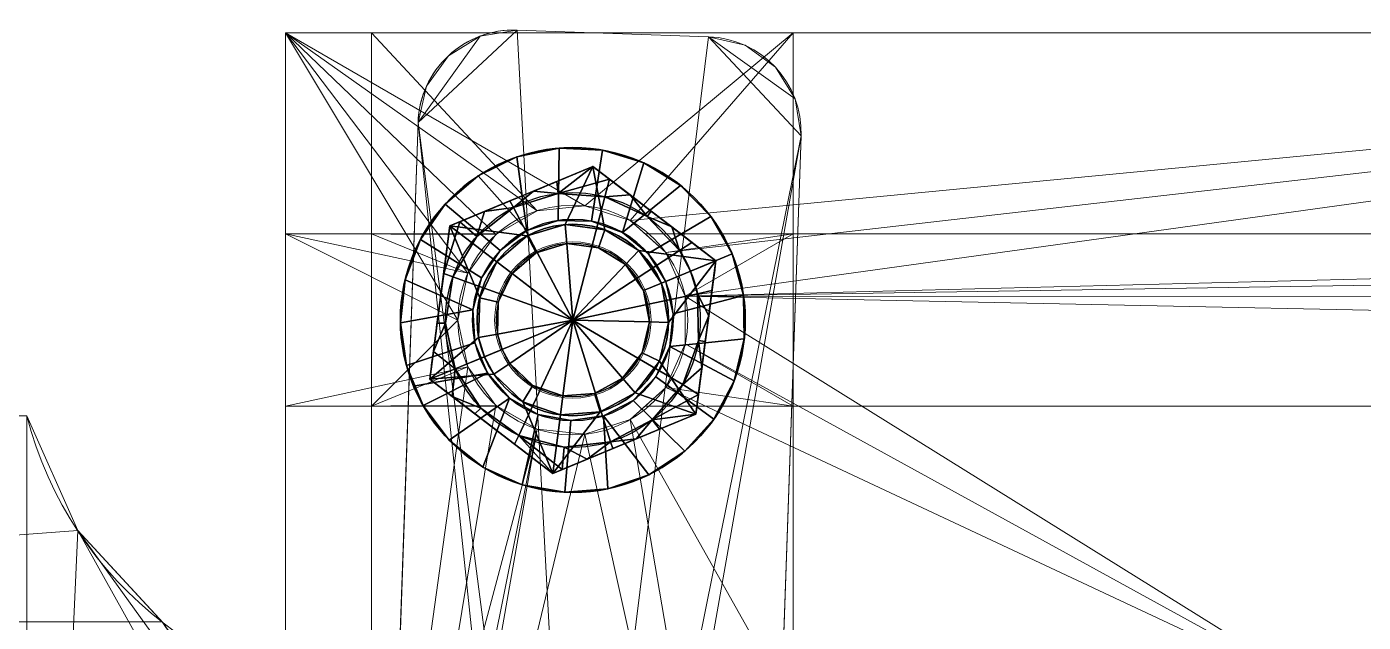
# Model space of a CAD drawing. Header units: millimetres. Extents: x 0 to 1550, y -55 to 90.
# Drawn here: x 1410 to 1479.7, y 54.2 to 85.3 of the extents above; entities that cross this region are included whole.
import ezdxf
from ezdxf.lldxf.tags import DXFTag

# ---------------------------------------------------------------- set-up
doc = ezdxf.new("R2010")
doc.units = ezdxf.units.MM
doc.layers.add('1', color=7, linetype='Continuous', true_color=0xffffff)
tags = doc.linetypes.add('DASHED', pattern=[25.72, 12.86, -12.86]).pattern_tags.tags
tags[6:7] = [DXFTag(74, 4), DXFTag(75, 0), DXFTag(340, '0'), DXFTag(46, 0.0), DXFTag(50, 0.0), DXFTag(44, 0.0), DXFTag(45, 0.0)]
tags[4:5] = [DXFTag(74, 4), DXFTag(75, 0), DXFTag(340, '0'), DXFTag(46, 0.0), DXFTag(50, 0.0), DXFTag(44, 0.0), DXFTag(45, 0.0)]

# ---------------------------------------------------------------- blocks, each defined once
blk = doc.blocks.new('UG_SURFACE_001')
at = {"layer": '1', "color": 252, "linetype": 'Continuous', "lineweight": 18}
for points in [[(1348.749995, 54.249998), (1348.749995, 64.999998), (1409.999967, 64.999998), (1412.659883, 59.002589)], [(1412.659883, 59.002589, 20), (1409.999967, 64.999998, 20), (1409.999967, 0, 20)], [(1409.999967, 64.999998), (1409.999967, 64.999998, 20), (1412.659883, 59.002589, 20), (1412.659883, 59.002589)], [(1412.659883, 59.002589), (1417.060614, 54.249998), (1348.749995, 54.249998)], [(1409.999967, 0, 20), (1428.500056, 25, 20), (1429.364562, 29.067367, 20), (1412.659883, 59.002589, 20)], [(1412.659883, 59.002589, 20), (1429.364562, 29.067367, 20), (1431.80871, 32.43145, 20)], [(1417.117476, 54.188613, 20), (1412.659883, 59.002589, 20), (1431.80871, 32.43145, 20)], [(1412.659883, 59.002589, 20), (1417.117476, 54.188613, 20), (1417.117476, 54.188613), (1417.060614, 54.249998)], [(1417.060614, 54.249998), (1412.659883, 59.002589), (1412.659883, 59.002589, 20)], [(1431.80871, 32.43145), (1429.364562, 29.067367), (1348.749995, 54.249998), (1417.060614, 54.249998)], [(1429.364562, 29.067367), (1428.925157, 27.000001), (1348.749995, 27.000001), (1348.749995, 54.249998)], [(1431.80871, 32.43145), (1417.060614, 54.249998), (1417.117476, 54.188613)]]:
    blk.add_3dface(points, dxfattribs=at)
blk = doc.blocks.new('fiksator_0601-01_BODY')
at = {"layer": '1', "color": 252, "linetype": 'Continuous', "lineweight": 18}
blk.add_arc((1429.365, 70), 20, 194.47751, 270, dxfattribs=at)
at = {"layer": '1', "color": 252, "linetype": 'Continuous', "lineweight": 18, "extrusion": (0, 0, -1)}
blk.add_arc((-1429.365, 70, -20), 20, 270, 345.52249, dxfattribs=at)
at = {"layer": '1', "color": 252, "linetype": 'Continuous', "lineweight": 18}
blk.add_blockref('UG_SURFACE_001', (0, 0), dxfattribs=at)
blk = doc.blocks.new('UG_SURFACE_003')
at = {"layer": '1', "color": 30, "linetype": 'Continuous', "lineweight": 18}
for points in [[(0, 140.000001, 12), (0, 129.500002), (0, 120.499998)], [(0, 140.000001, 12), (0, 140.000001), (0, 129.500002)], [(0, 120.499998), (0, 70), (0, 54.000001, 12), (0, 140.000001, 12)], [(0, 140.000001, 12), (119.999997, 140.000001, 12), (59.999999, 140.000001), (26.5, 140.000001)], [(26.5, 140.000001), (0, 140.000001), (0, 140.000001, 12)], [(119.999997, 140.000001, 12), (0, 140.000001, 12), (15.62717, 130.967125, 12), (17.999999, 130.196154, 12)], [(0, 140.000001, 12), (10.985216, 129.458874, 12), (13.145898, 130.70634, 12)], [(0, 140.000001, 12), (9, 125, 12), (9.518728, 127.440423, 12)], [(13.145898, 130.70634, 12), (15.62717, 130.967125, 12), (0, 140.000001, 12)], [(9.518728, 122.559577, 12), (9, 125, 12), (0, 140.000001, 12), (0, 54.000001, 12)], [(9.518728, 127.440423, 12), (10.985216, 129.458874, 12), (0, 140.000001, 12)], [(0, 140.000001), (26.5, 140.000001), (15.62717, 130.967125), (13.145898, 130.70634)], [(13.145898, 130.70634), (11.056458, 129.500002), (0, 129.500002), (0, 140.000001)], [(17.999999, 130.196154), (15.62717, 130.967125), (26.5, 140.000001)], [(119.999997, 140.000001, 12), (17.999999, 130.196154, 12), (19.854102, 128.526717, 12)], [(26.5, 140.000001), (26.5, 129.500002), (18.773155, 129.500002), (17.999999, 130.196154)], [(19.854102, 128.526717, 12), (20.868886, 126.247466, 12), (119.999997, 140.000001, 12)], [(84.072948, 127.85317, 12), (85.313588, 127.98357, 12), (119.999997, 140.000001, 12), (20.868886, 126.247466, 12)], [(26.5, 140.000001), (59.999999, 140.000001), (59.999999, 129.500002), (26.5, 129.500002)], [(11.056458, 129.500002), (13.145898, 130.70634), (13.145898, 130.70634, 12), (10.985216, 129.458874, 12)], [(15.62717, 130.967125), (15.62717, 130.967125, 12), (13.145898, 130.70634, 12), (13.145898, 130.70634)], [(17.999999, 130.196154), (17.999999, 130.196154, 12), (15.62717, 130.967125, 12), (15.62717, 130.967125)], [(17.999999, 130.196154, 12), (17.999999, 130.196154), (18.773155, 129.500002)], [(18.773155, 129.500002), (19.854102, 128.526717), (19.854102, 128.526717, 12), (17.999999, 130.196154, 12)], [(0, 129.500002), (11.056458, 129.500002), (10.985216, 129.458874)], [(0, 120.499998), (0, 129.500002), (9, 125), (9.518728, 122.559577)], [(10.985216, 129.458874), (9.518728, 127.440423), (0, 129.500002)], [(9.518728, 127.440423), (9, 125), (0, 129.500002)], [(10.985216, 129.458874), (10.985216, 129.458874, 12), (9.518728, 127.440423, 12), (9.518728, 127.440423)], [(10.985216, 129.458874, 12), (10.985216, 129.458874), (11.056458, 129.500002)], [(19.854102, 128.526717), (18.773155, 129.500002), (26.5, 129.500002)], [(26.5, 129.500002), (20.868886, 126.247466), (19.854102, 128.526717)], [(26.5, 129.500002), (26.5, 120.499998), (20.868886, 123.752527), (20.868886, 126.247466)], [(26.5, 129.500002), (59.999999, 129.500002), (59.999999, 120.499998), (26.5, 120.499998)], [(20.868886, 126.247466), (20.868886, 126.247466, 12), (19.854102, 128.526717, 12), (19.854102, 128.526717)], [(20.868886, 126.247466, 12), (82.992606, 127.229437, 12), (84.072948, 127.85317, 12)], [(9.518728, 127.440423), (9.518728, 127.440423, 12), (9, 125, 12), (9, 125)], [(82.259364, 126.220211, 12), (82.992606, 127.229437, 12), (20.868886, 126.247466, 12)], [(20.868886, 126.247466, 12), (82.000002, 125, 12), (82.259364, 126.220211, 12)], [(20.868886, 126.247466, 12), (55, 104.999997, 12), (82.259364, 123.779789, 12), (82.000002, 125, 12)], [(55, 104.999997, 12), (20.868886, 126.247466, 12), (20.868886, 123.752527, 12)], [(20.868886, 123.752527), (20.868886, 123.752527, 12), (20.868886, 126.247466, 12), (20.868886, 126.247466)], [(9, 125), (9, 125, 12), (9.518728, 122.559577, 12), (9.518728, 122.559577)], [(55, 104.999997, 12), (20.868886, 123.752527, 12), (19.854102, 121.47329, 12)], [(19.854102, 121.47329), (19.854102, 121.47329, 12), (20.868886, 123.752527, 12), (20.868886, 123.752527)], [(19.854102, 121.47329), (20.868886, 123.752527), (26.5, 120.499998)], [(55, 104.999997, 12), (64.999998, 104.999997, 12), (82.992606, 122.770563, 12), (82.259364, 123.779789, 12)], [(0, 54.000001, 12), (10.985216, 120.541133, 12), (9.518728, 122.559577, 12)], [(9.518728, 122.559577), (10.985216, 120.541133), (0, 120.499998)], [(9.518728, 122.559577), (9.518728, 122.559577, 12), (10.985216, 120.541133, 12), (10.985216, 120.541133)], [(19.854102, 121.47329, 12), (17.999999, 119.803846, 12), (55, 54.000001, 12), (55, 104.999997, 12)], [(17.999999, 119.803846, 12), (19.854102, 121.47329, 12), (19.854102, 121.47329), (18.773155, 120.499998)], [(26.5, 120.499998), (18.773155, 120.499998), (19.854102, 121.47329)], [(13.145898, 119.29366, 12), (10.985216, 120.541133, 12), (0, 54.000001, 12)], [(10.985216, 120.541133), (11.056458, 120.499998), (0, 120.499998)], [(0, 70), (0, 120.499998), (11.056458, 120.499998), (13.145898, 119.29366)], [(10.985216, 120.541133, 12), (13.145898, 119.29366, 12), (13.145898, 119.29366), (11.056458, 120.499998)], [(11.056458, 120.499998), (10.985216, 120.541133), (10.985216, 120.541133, 12)], [(18.773155, 120.499998), (17.999999, 119.803846), (17.999999, 119.803846, 12)], [(17.999999, 119.803846), (18.773155, 120.499998), (26.5, 120.499998), (26.5, 70)], [(26.5, 120.499998), (59.999999, 120.499998), (59.999999, 70), (26.5, 70)], [(17.999999, 119.803846, 12), (15.62717, 119.032867, 12), (0, 54.000001, 12), (55, 54.000001, 12)], [(0, 54.000001, 12), (15.62717, 119.032867, 12), (13.145898, 119.29366, 12)], [(13.145898, 119.29366), (15.62717, 119.032867), (26.5, 70), (0, 70)], [(13.145898, 119.29366), (13.145898, 119.29366, 12), (15.62717, 119.032867, 12), (15.62717, 119.032867)], [(15.62717, 119.032867), (15.62717, 119.032867, 12), (17.999999, 119.803846, 12), (17.999999, 119.803846)], [(26.5, 70), (15.62717, 119.032867), (17.999999, 119.803846)]]:
    blk.add_3dface(points, dxfattribs=at)
blk = doc.blocks.new('uxo_0602-1_BODY')
at = {"layer": '1', "color": 30, "linetype": 'Continuous', "lineweight": 18}
for p, q in [((0, 140, 12), (120, 140, 12)), ((0, 54, 12), (0, 140, 12)), ((120, 140), (0, 140)), ((0, 140), (0, 140, 12)), ((0, 140), (0, 0))]:
    blk.add_line(p, q, dxfattribs=at)
at = {"layer": '1', "color": 30, "linetype": 'Continuous', "lineweight": 18, "extrusion": (0, 0, -1)}
for centre in [(-15, 125), (-15, 125, -12)]:
    blk.add_circle(centre, 6, dxfattribs=at)
at = {"layer": '1', "color": 30, "linetype": 'Continuous', "lineweight": 18}
blk.add_blockref('UG_SURFACE_003', (0, 0), dxfattribs=at)
blk = doc.blocks.new('UG_SURFACE_005')
at = {"layer": '1', "color": 30, "linetype": 'Continuous', "lineweight": 18}
for points in [[(4.5, 140.000001, 12), (0, 140.000001, 12), (0, 129.500002, 12), (4.5, 129.500002, 12)], [(0, 140.000001), (26.5, 140.000001), (15.62717, 130.967125), (13.145898, 130.70634)], [(13.145898, 130.70634), (11.056458, 129.500002), (0, 129.500002), (0, 140.000001)], [(0, 129.500002, 12), (0, 140.000001, 12), (0, 140.000001), (0, 129.500002)], [(26.5, 140.000001), (0, 140.000001), (4.5, 140.000001, 12), (26.5, 140.000001, 12)], [(0, 140.000001), (0, 140.000001, 12), (4.5, 140.000001, 12)], [(4.5, 140.000001, 12), (4.5, 129.500002, 12), (11.056458, 129.500002, 12), (13.145898, 130.70634, 12)], [(13.145898, 130.70634, 12), (15.62717, 130.967125, 12), (26.5, 140.000001, 12), (4.5, 140.000001, 12)], [(26.5, 140.000001, 12), (15.62717, 130.967125, 12), (17.999999, 130.196154, 12)], [(17.999999, 130.196154), (15.62717, 130.967125), (26.5, 140.000001)], [(17.999999, 130.196154, 12), (18.773155, 129.500002, 12), (26.5, 129.500002, 12), (26.5, 140.000001, 12)], [(26.5, 140.000001), (26.5, 129.500002), (18.773155, 129.500002), (17.999999, 130.196154)], [(59.999999, 140.000001, 12), (26.5, 140.000001, 12), (26.5, 129.500002, 12), (59.999999, 129.500002, 12)], [(26.5, 140.000001), (59.999999, 140.000001), (59.999999, 129.500002), (26.5, 129.500002)], [(59.999999, 140.000001), (26.5, 140.000001), (26.5, 140.000001, 12), (59.999999, 140.000001, 12)], [(11.056458, 129.500002), (13.145898, 130.70634), (13.145898, 130.70634, 12), (11.056458, 129.500002, 12)], [(15.62717, 130.967125), (15.62717, 130.967125, 12), (13.145898, 130.70634, 12), (13.145898, 130.70634)], [(17.999999, 130.196154), (17.999999, 130.196154, 12), (15.62717, 130.967125, 12), (15.62717, 130.967125)], [(18.773155, 129.500002, 12), (17.999999, 130.196154, 12), (17.999999, 130.196154), (18.773155, 129.500002)], [(4.5, 129.500002, 12), (0, 129.500002, 12), (0, 120.499998, 12), (4.5, 120.499998, 12)], [(0, 129.500002), (11.056458, 129.500002), (10.985216, 129.458874)], [(0, 120.499998), (0, 129.500002), (9, 125), (9.518728, 122.559577)], [(10.985216, 129.458874), (9.518728, 127.440423), (0, 129.500002)], [(9.518728, 127.440423), (9, 125), (0, 129.500002)], [(0, 129.500002), (0, 120.499998), (0, 120.499998, 12), (0, 129.500002, 12)], [(4.5, 129.500002, 12), (9.518728, 127.440423, 12), (10.985216, 129.458874, 12)], [(4.5, 129.500002, 12), (4.5, 120.499998, 12), (9, 125, 12), (9.518728, 127.440423, 12)], [(10.985216, 129.458874, 12), (11.056458, 129.500002, 12), (4.5, 129.500002, 12)], [(10.985216, 129.458874), (10.985216, 129.458874, 12), (9.518728, 127.440423, 12), (9.518728, 127.440423)], [(11.056458, 129.500002, 12), (10.985216, 129.458874, 12), (10.985216, 129.458874), (11.056458, 129.500002)], [(18.773155, 129.500002), (19.854102, 128.526717), (19.854102, 128.526717, 12), (18.773155, 129.500002, 12)], [(26.5, 129.500002, 12), (18.773155, 129.500002, 12), (19.854102, 128.526717, 12)], [(19.854102, 128.526717), (18.773155, 129.500002), (26.5, 129.500002)], [(19.854102, 128.526717, 12), (20.868886, 126.247466, 12), (26.5, 129.500002, 12)], [(26.5, 129.500002), (20.868886, 126.247466), (19.854102, 128.526717)], [(26.5, 120.499998, 12), (26.5, 129.500002, 12), (20.868886, 126.247466, 12), (20.868886, 123.752527, 12)], [(26.5, 129.500002), (26.5, 120.499998), (20.868886, 123.752527), (20.868886, 126.247466)], [(59.999999, 129.500002, 12), (26.5, 129.500002, 12), (26.5, 120.499998, 12), (59.999999, 120.499998, 12)], [(26.5, 129.500002), (59.999999, 129.500002), (59.999999, 120.499998), (26.5, 120.499998)], [(20.868886, 126.247466), (20.868886, 126.247466, 12), (19.854102, 128.526717, 12), (19.854102, 128.526717)], [(9.518728, 127.440423), (9.518728, 127.440423, 12), (9, 125, 12), (9, 125)], [(20.868886, 123.752527), (20.868886, 123.752527, 12), (20.868886, 126.247466, 12), (20.868886, 126.247466)], [(4.5, 120.499998, 12), (9.518728, 122.559577, 12), (9, 125, 12)], [(9, 125), (9, 125, 12), (9.518728, 122.559577, 12), (9.518728, 122.559577)], [(19.854102, 121.47329), (19.854102, 121.47329, 12), (20.868886, 123.752527, 12), (20.868886, 123.752527)], [(26.5, 120.499998, 12), (20.868886, 123.752527, 12), (19.854102, 121.47329, 12)], [(19.854102, 121.47329), (20.868886, 123.752527), (26.5, 120.499998)], [(9.518728, 122.559577), (10.985216, 120.541133), (0, 120.499998)], [(4.5, 120.499998, 12), (10.985216, 120.541133, 12), (9.518728, 122.559577, 12)], [(9.518728, 122.559577), (9.518728, 122.559577, 12), (10.985216, 120.541133, 12), (10.985216, 120.541133)], [(18.773155, 120.499998, 12), (19.854102, 121.47329, 12), (19.854102, 121.47329), (18.773155, 120.499998)], [(19.854102, 121.47329, 12), (18.773155, 120.499998, 12), (26.5, 120.499998, 12)], [(26.5, 120.499998), (18.773155, 120.499998), (19.854102, 121.47329)], [(10.985216, 120.541133), (11.056458, 120.499998), (0, 120.499998)], [(4.5, 120.499998, 12), (0, 120.499998, 12), (0, 70, 12), (4.5, 70, 12)], [(0, 70), (0, 120.499998), (11.056458, 120.499998), (13.145898, 119.29366)], [(0, 120.499998), (0, 70), (0, 70, 12), (0, 120.499998, 12)], [(4.5, 120.499998, 12), (11.056458, 120.499998, 12), (10.985216, 120.541133, 12)], [(13.145898, 119.29366, 12), (11.056458, 120.499998, 12), (4.5, 120.499998, 12), (4.5, 70, 12)], [(11.056458, 120.499998), (10.985216, 120.541133), (10.985216, 120.541133, 12), (11.056458, 120.499998, 12)], [(11.056458, 120.499998, 12), (13.145898, 119.29366, 12), (13.145898, 119.29366), (11.056458, 120.499998)], [(18.773155, 120.499998), (17.999999, 119.803846), (17.999999, 119.803846, 12), (18.773155, 120.499998, 12)], [(26.5, 70, 12), (26.5, 120.499998, 12), (18.773155, 120.499998, 12), (17.999999, 119.803846, 12)], [(17.999999, 119.803846), (18.773155, 120.499998), (26.5, 120.499998), (26.5, 70)], [(59.999999, 120.499998, 12), (26.5, 120.499998, 12), (26.5, 70, 12), (59.999999, 70, 12)], [(26.5, 120.499998), (59.999999, 120.499998), (59.999999, 70), (26.5, 70)], [(13.145898, 119.29366), (15.62717, 119.032867), (26.5, 70), (0, 70)], [(4.5, 70, 12), (26.5, 70, 12), (15.62717, 119.032867, 12), (13.145898, 119.29366, 12)], [(13.145898, 119.29366), (13.145898, 119.29366, 12), (15.62717, 119.032867, 12), (15.62717, 119.032867)], [(15.62717, 119.032867), (15.62717, 119.032867, 12), (17.999999, 119.803846, 12), (17.999999, 119.803846)], [(17.999999, 119.803846, 12), (15.62717, 119.032867, 12), (26.5, 70, 12)], [(26.5, 70), (15.62717, 119.032867), (17.999999, 119.803846)]]:
    blk.add_3dface(points, dxfattribs=at)
blk = doc.blocks.new('plohadka_pod_uxo_0602-1')
at = {"layer": '1', "color": 30, "linetype": 'Continuous', "lineweight": 18}
for p, q in [((120, 140), (0, 140)), ((0, 140, 12), (120, 140, 12)), ((0, 140), (0, 140, 12)), ((0, 140), (0, 0)), ((0, 0, 12), (0, 140, 12))]:
    blk.add_line(p, q, dxfattribs=at)
at = {"layer": '1', "color": 30, "linetype": 'Continuous', "lineweight": 18, "extrusion": (0, 0, -1)}
for centre in [(-15, 125, -12), (-15, 125)]:
    blk.add_circle(centre, 6, dxfattribs=at)
at = {"layer": '1', "color": 30, "linetype": 'Continuous', "lineweight": 18}
blk.add_blockref('UG_SURFACE_005', (0, 0), dxfattribs=at)
blk = doc.blocks.new('UG_SURFACE_015')
at = {"layer": '1', "color": 251, "linetype": 'Continuous', "lineweight": 25}
for points in [[(-4.567727, 2.033683), (-3.345653, 3.715724), (-4.041452, 7), (-8.082904, 0)], [(-5.954344, 3.686774, -5.79601), (-6.62992, 2.516642, -5.745102), (-8.082904, 0), (-4.041452, 7)], [(-4.041452, 7), (-5.262495, 4.885091, -5.69378), (-5.954344, 3.686774, -5.79601)], [(-4.041452, 7), (-4.580755, 6.0659, -5.450816), (-5.262495, 4.885091, -5.69378)], [(-4.041452, 7), (-4.041452, 7, -5.172713), (-4.580755, 6.0659, -5.450816)], [(-1.819859, 6.39614, -6), (-4.580755, 6.0659, -5.450816), (-4.041452, 7, -5.172713)], [(-4.041452, 7), (-3.345653, 3.715724), (-1.545085, 4.755283)], [(-1.545085, 4.755283), (0.522642, 4.97261), (4.041452, 7), (-4.041452, 7)], [(0.648646, 7, -5.780614), (-0.677313, 7, -5.779053), (-4.041452, 7), (4.041452, 7)], [(-0.677313, 7, -5.779053), (-1.991672, 7, -5.637524), (-4.041452, 7, -5.172713), (-4.041452, 7)], [(-4.041452, 7, -5.172713), (-1.991672, 7, -5.637524), (-1.819859, 6.39614, -6)], [(-1.819859, 6.39614, -6), (-1.991672, 7, -5.637524), (-0.677313, 7, -5.779053)], [(0.613585, 6.621632, -6), (-1.819859, 6.39614, -6), (-0.677313, 7, -5.779053)], [(-0.677313, 7, -5.779053), (0.648646, 7, -5.780614), (0.613585, 6.621632, -6)], [(4.041452, 7), (0.522642, 4.97261), (2.5, 4.330127)], [(0.613585, 6.621632, -6), (0.648646, 7, -5.780614), (2.084738, 7, -5.622503)], [(2.084738, 7, -5.622503), (2.96416, 5.952836, -6), (0.613585, 6.621632, -6)], [(4.041452, 7), (2.084738, 7, -5.622503), (0.648646, 7, -5.780614)], [(4.041452, 7), (3.485586, 7, -5.324614), (2.084738, 7, -5.622503)], [(2.084738, 7, -5.622503), (3.485586, 7, -5.324614), (2.96416, 5.952836, -6)], [(2.5, 4.330127), (4.045085, 2.938926), (4.041452, 7)], [(5.295666, 4.827637, -5.702144), (4.914409, 4.480076, -6), (2.96416, 5.952836, -6), (3.485586, 7, -5.324614)], [(4.041452, 7), (4.041452, 7, -5.172713), (3.485586, 7, -5.324614)], [(3.485586, 7, -5.324614), (4.041452, 7, -5.172713), (5.295666, 4.827637, -5.702144)], [(8.082904, 0), (4.041452, 7), (4.045085, 2.938926), (4.890738, 1.039558)], [(4.041452, 7), (8.082904, 0), (6.605478, 2.558976, -5.749526), (5.295666, 4.827637, -5.702144)], [(5.295666, 4.827637, -5.702144), (4.041452, 7, -5.172713), (4.041452, 7)], [(-1.819859, 6.39614, -6), (-4.00752, 5.306814, -6), (-4.580755, 6.0659, -5.450816)], [(-4.00752, 5.306814, -6), (-1.819859, 6.39614, -6), (0.613585, 6.621632, -6), (0, 0, -6)], [(0.613585, 6.621632, -6), (2.96416, 5.952836, -6), (4.914409, 4.480076, -6), (0, 0, -6)], [(-5.262495, 4.885091, -5.69378), (-4.580755, 6.0659, -5.450816), (-4.00752, 5.306814, -6)], [(0, 0, -6), (-6.536771, 1.221934, -6), (-5.653944, 3.500774, -6), (-4.00752, 5.306814, -6)], [(-5.653944, 3.500774, -6), (-5.954344, 3.686774, -5.79601), (-5.262495, 4.885091, -5.69378)], [(-5.262495, 4.885091, -5.69378), (-4.00752, 5.306814, -6), (-5.653944, 3.500774, -6)], [(0.522642, 4.97261, 34.000002), (-1.545085, 4.755283, 34.000002), (-1.236068, 3.804226, 35), (0.418114, 3.978088, 35)], [(-1.545085, 4.755283), (-1.545085, 4.755283, 34.000002), (0.522642, 4.97261, 34.000002), (0.522642, 4.97261)], [(2.5, 4.330127, 34.000002), (0.522642, 4.97261, 34.000002), (0.418114, 3.978088, 35), (2, 3.464102, 35)], [(0.522642, 4.97261), (0.522642, 4.97261, 34.000002), (2.5, 4.330127, 34.000002), (2.5, 4.330127)], [(-1.545085, 4.755283, 34.000002), (-3.345653, 3.715724, 34.000002), (-2.676522, 2.972579, 35), (-1.236068, 3.804226, 35)], [(-3.345653, 3.715724), (-3.345653, 3.715724, 34.000002), (-1.545085, 4.755283, 34.000002), (-1.545085, 4.755283)], [(4.914409, 4.480076, -6), (6.20094, 2.402257, -6), (6.65, 0, -6), (0, 0, -6)], [(4.045085, 2.938926, 34.000002), (2.5, 4.330127, 34.000002), (2, 3.464102, 35), (3.236068, 2.351141, 35)], [(2.5, 4.330127), (2.5, 4.330127, 34.000002), (4.045085, 2.938926, 34.000002), (4.045085, 2.938926)], [(6.605478, 2.558976, -5.749526), (6.20094, 2.402257, -6), (4.914409, 4.480076, -6), (5.295666, 4.827637, -5.702144)], [(-6.62992, 2.516642, -5.745102), (-5.954344, 3.686774, -5.79601), (-5.653944, 3.500774, -6)], [(-5.653944, 3.500774, -6), (-6.536771, 1.221934, -6), (-6.62992, 2.516642, -5.745102)], [(-3.345653, 3.715724, 34.000002), (-4.567727, 2.033683, 34.000002), (-3.654182, 1.626947, 35), (-2.676522, 2.972579, 35)], [(-4.567727, 2.033683), (-4.567727, 2.033683, 34.000002), (-3.345653, 3.715724, 34.000002), (-3.345653, 3.715724)], [(-1.236068, 3.804226, 35), (-2.676522, 2.972579, 35), (-3.654182, 1.626947, 35), (0, 0, 35)], [(2, 3.464102, 35), (0.418114, 3.978088, 35), (-1.236068, 3.804226, 35), (0, 0, 35)], [(0, 0, 35), (3.91259, 0.831647, 35), (3.236068, 2.351141, 35), (2, 3.464102, 35)], [(4.890738, 1.039558, 34.000002), (4.045085, 2.938926, 34.000002), (3.236068, 2.351141, 35), (3.91259, 0.831647, 35)], [(4.045085, 2.938926), (4.045085, 2.938926, 34.000002), (4.890738, 1.039558, 34.000002), (4.890738, 1.039558)], [(-6.62992, 2.516642, -5.745102), (-7.29553, 1.363771, -5.554342), (-8.082904, 0)], [(-6.536771, 1.221934, -6), (-7.29553, 1.363771, -5.554342), (-6.62992, 2.516642, -5.745102)], [(6.20094, 2.402257, -6), (6.605478, 2.558976, -5.749526), (7.349374, 1.270511, -5.533279)], [(7.349374, 1.270511, -5.533279), (6.65, 0, -6), (6.20094, 2.402257, -6)], [(8.082904, 0), (7.349374, 1.270511, -5.533279), (6.605478, 2.558976, -5.749526)], [(-8.082904, 0), (-5, 0), (-4.567727, 2.033683)], [(-4.567727, 2.033683, 34.000002), (-5, 0, 34.000002), (-4, 0, 35), (-3.654182, 1.626947, 35)], [(-5, 0), (-5, 0, 34.000002), (-4.567727, 2.033683, 34.000002), (-4.567727, 2.033683)], [(-3.654182, 1.626947, 35), (-4, 0, 35), (-3.654182, -1.626947, 35), (0, 0, 35)], [(-7.29553, 1.363771, -5.554342), (-8.082904, 0, -5.172713), (-8.082904, 0)], [(-8.082904, 0, -5.172713), (-7.29553, 1.363771, -5.554342), (-6.536771, 1.221934, -6), (-6.65, 0, -6)], [(-6.536771, -1.221934, -6), (-6.65, 0, -6), (-6.536771, 1.221934, -6), (0, 0, -6)], [(3.91259, -0.831647, 35), (4, 0, 35), (3.91259, 0.831647, 35), (0, 0, 35)], [(5, 0, 34.000002), (4.890738, 1.039558, 34.000002), (3.91259, 0.831647, 35), (4, 0, 35)], [(5, 0), (4.890738, 1.039558), (4.890738, 1.039558, 34.000002), (5, 0, 34.000002)], [(4.890738, 1.039558), (5, 0), (8.082904, 0)], [(7.349374, 1.270511, -5.533279), (8.082904, 0, -5.172713), (6.65, 0, -6)], [(8.082904, 0), (8.082904, 0, -5.172713), (7.349374, 1.270511, -5.533279)], [(-8.082904, 0), (-4.567727, -2.033683), (-5, 0)], [(-3.345653, -3.715724), (-4.567727, -2.033683), (-8.082904, 0), (-4.041452, -7)], [(-4.041452, -7), (-8.082904, 0), (-6.629959, -2.516574, -5.745095), (-5.954344, -3.686774, -5.79601)], [(-8.082904, 0), (-7.29553, -1.363771, -5.554342), (-6.629959, -2.516574, -5.745095)], [(-8.082904, 0), (-8.082904, 0, -5.172713), (-7.29553, -1.363771, -5.554342)], [(-6.65, 0, -6), (-6.536771, -1.221934, -6), (-7.29553, -1.363771, -5.554342), (-8.082904, 0, -5.172713)], [(-4.00752, -5.306814, -6), (-5.653944, -3.500774, -6), (-6.536771, -1.221934, -6), (0, 0, -6)], [(-5, 0, 34.000002), (-4.567727, -2.033683, 34.000002), (-3.654182, -1.626947, 35), (-4, 0, 35)], [(-4.567727, -2.033683), (-4.567727, -2.033683, 34.000002), (-5, 0, 34.000002), (-5, 0)], [(0.613585, -6.621632, -6), (-1.819859, -6.39614, -6), (-4.00752, -5.306814, -6), (0, 0, -6)], [(-3.654182, -1.626947, 35), (-2.676522, -2.972579, 35), (-1.236068, -3.804226, 35), (0, 0, 35)], [(-1.236068, -3.804226, 35), (0.418114, -3.978088, 35), (2, -3.464102, 35), (0, 0, 35)], [(2, -3.464102, 35), (3.236068, -2.351141, 35), (3.91259, -0.831647, 35), (0, 0, 35)], [(6.65, 0, -6), (6.20094, -2.402257, -6), (4.914409, -4.480076, -6), (0, 0, -6)], [(4.914409, -4.480076, -6), (2.96416, -5.952836, -6), (0.613585, -6.621632, -6), (0, 0, -6)], [(4, 0, 35), (3.91259, -0.831647, 35), (4.890738, -1.039558, 34.000002), (5, 0, 34.000002)], [(4.890738, -1.039558), (4.045085, -2.938926), (4.041452, -7), (8.082904, 0)], [(5.295666, -4.827637, -5.702144), (6.605478, -2.558976, -5.749526), (8.082904, 0), (4.041452, -7)], [(5, 0, 34.000002), (4.890738, -1.039558, 34.000002), (4.890738, -1.039558), (5, 0)], [(8.082904, 0), (5, 0), (4.890738, -1.039558)], [(6.20094, -2.402257, -6), (6.65, 0, -6), (7.350142, -1.26918, -5.532973)], [(6.605478, -2.558976, -5.749526), (7.350142, -1.26918, -5.532973), (8.082904, 0)], [(6.65, 0, -6), (8.082904, 0, -5.172713), (7.350142, -1.26918, -5.532973)], [(7.350142, -1.26918, -5.532973), (8.082904, 0, -5.172713), (8.082904, 0)], [(-6.629959, -2.516574, -5.745095), (-7.29553, -1.363771, -5.554342), (-6.536771, -1.221934, -6)], [(-6.629959, -2.516574, -5.745095), (-6.536771, -1.221934, -6), (-5.653944, -3.500774, -6)], [(4.045085, -2.938926, 34.000002), (4.890738, -1.039558, 34.000002), (3.91259, -0.831647, 35), (3.236068, -2.351141, 35)], [(4.890738, -1.039558), (4.890738, -1.039558, 34.000002), (4.045085, -2.938926, 34.000002), (4.045085, -2.938926)], [(7.350142, -1.26918, -5.532973), (6.605478, -2.558976, -5.749526), (6.20094, -2.402257, -6)], [(-4.567727, -2.033683, 34.000002), (-3.345653, -3.715724, 34.000002), (-2.676522, -2.972579, 35), (-3.654182, -1.626947, 35)], [(-3.345653, -3.715724), (-3.345653, -3.715724, 34.000002), (-4.567727, -2.033683, 34.000002), (-4.567727, -2.033683)], [(-5.653944, -3.500774, -6), (-5.954344, -3.686774, -5.79601), (-6.629959, -2.516574, -5.745095)], [(2.5, -4.330127, 34.000002), (4.045085, -2.938926, 34.000002), (3.236068, -2.351141, 35), (2, -3.464102, 35)], [(5.295666, -4.827637, -5.702144), (4.914409, -4.480076, -6), (6.20094, -2.402257, -6), (6.605478, -2.558976, -5.749526)], [(-3.345653, -3.715724, 34.000002), (-1.545085, -4.755283, 34.000002), (-1.236068, -3.804226, 35), (-2.676522, -2.972579, 35)], [(0.522642, -4.97261, 34.000002), (2.5, -4.330127, 34.000002), (2, -3.464102, 35), (0.418114, -3.978088, 35)], [(4.045085, -2.938926), (4.045085, -2.938926, 34.000002), (2.5, -4.330127, 34.000002), (2.5, -4.330127)], [(4.041452, -7), (4.045085, -2.938926), (2.5, -4.330127)], [(-5.261754, -4.886375, -5.69359), (-5.954344, -3.686774, -5.79601), (-5.653944, -3.500774, -6)], [(-5.954344, -3.686774, -5.79601), (-5.261754, -4.886375, -5.69359), (-4.558739, -6.104033, -5.393513), (-4.041452, -7)], [(-5.653944, -3.500774, -6), (-4.00752, -5.306814, -6), (-5.261754, -4.886375, -5.69359)], [(-4.041452, -7), (-1.545085, -4.755283), (-3.345653, -3.715724)], [(-1.545085, -4.755283), (-1.545085, -4.755283, 34.000002), (-3.345653, -3.715724, 34.000002), (-3.345653, -3.715724)], [(-1.545085, -4.755283, 34.000002), (0.522642, -4.97261, 34.000002), (0.418114, -3.978088, 35), (-1.236068, -3.804226, 35)], [(-4.041452, -7), (4.041452, -7), (0.522642, -4.97261), (-1.545085, -4.755283)], [(0.522642, -4.97261), (0.522642, -4.97261, 34.000002), (-1.545085, -4.755283, 34.000002), (-1.545085, -4.755283)], [(2.5, -4.330127), (2.5, -4.330127, 34.000002), (0.522642, -4.97261, 34.000002), (0.522642, -4.97261)], [(2.5, -4.330127), (0.522642, -4.97261), (4.041452, -7)], [(3.512263, -7, -5.294357), (2.96416, -5.952836, -6), (4.914409, -4.480076, -6)], [(4.041452, -7, -5.172713), (3.512263, -7, -5.294357), (4.914409, -4.480076, -6)], [(4.914409, -4.480076, -6), (5.295666, -4.827637, -5.702144), (4.041452, -7, -5.172713)], [(4.041452, -7), (4.041452, -7, -5.172713), (5.295666, -4.827637, -5.702144)], [(-4.00752, -5.306814, -6), (-4.558739, -6.104033, -5.393513), (-5.261754, -4.886375, -5.69359)], [(-4.558739, -6.104033, -5.393513), (-4.00752, -5.306814, -6), (-1.819859, -6.39614, -6)], [(-4.558739, -6.104033, -5.393513), (-4.041452, -7, -5.172713), (-4.041452, -7)], [(-4.041452, -7, -5.172713), (-4.558739, -6.104033, -5.393513), (-1.819859, -6.39614, -6)], [(0.613585, -6.621632, -6), (2.96416, -5.952836, -6), (2.084738, -7, -5.622503)], [(2.96416, -5.952836, -6), (3.512263, -7, -5.294357), (2.084738, -7, -5.622503)], [(-1.819859, -6.39614, -6), (-1.991672, -7, -5.637524), (-4.041452, -7, -5.172713)], [(-0.677313, -7, -5.779053), (-1.991672, -7, -5.637524), (-1.819859, -6.39614, -6)], [(-0.677313, -7, -5.779053), (-1.819859, -6.39614, -6), (0.613585, -6.621632, -6)], [(0.613585, -6.621632, -6), (0.648646, -7, -5.780614), (-0.677313, -7, -5.779053)], [(2.084738, -7, -5.622503), (0.648646, -7, -5.780614), (0.613585, -6.621632, -6)], [(4.041452, -7), (-4.041452, -7), (-0.677313, -7, -5.779053), (0.648646, -7, -5.780614)], [(-4.041452, -7), (-4.041452, -7, -5.172713), (-1.991672, -7, -5.637524), (-0.677313, -7, -5.779053)], [(0.648646, -7, -5.780614), (2.084738, -7, -5.622503), (3.512263, -7, -5.294357), (4.041452, -7)], [(3.512263, -7, -5.294357), (4.041452, -7, -5.172713), (4.041452, -7)]]:
    blk.add_3dface(points, dxfattribs=at)
blk = doc.blocks.new('1009-m10x035_BODY')
at = {"layer": '1', "color": 251, "linetype": 'Continuous', "lineweight": 25}
for p, q in [((-4.041, 7), (-8.083, 0)), ((-4.041, 7, -5.173), (-4.041, 7)), ((4.041, 7), (-4.041, 7)), ((4.041, 7, -5.173), (4.041, 7)), ((8.083, 0), (4.041, 7)), ((-8.083, 0, -5.173), (-8.083, 0)), ((-8.083, 0), (-4.041, -7)), ((4.041, -7), (8.083, 0)), ((8.083, 0, -5.173), (8.083, 0)), ((-4.041, -7, -5.173), (-4.041, -7)), ((-4.041, -7), (4.041, -7)), ((4.041, -7, -5.173), (4.041, -7))]:
    blk.add_line(p, q, dxfattribs=at)
at = {"layer": '1', "color": 251, "linetype": 'Continuous', "lineweight": 25, "extrusion": (0, 0, -1)}
for centre, radius in [((0, 0, 6), 6.65), ((0, 0, -34), 5)]:
    blk.add_circle(centre, radius, dxfattribs=at)
at = {"layer": '1', "color": 251, "linetype": 'Continuous', "lineweight": 25}
for centre, radius in [((0, 0), 5), ((0, 0, 35), 4)]:
    blk.add_circle(centre, radius, dxfattribs=at)
at = {"layer": '1', "color": 4, "linetype": 'DASHED', "lineweight": 13, "extrusion": (0, 0, -1)}
for centre in [(0, 0, -34), (0, 0, -9)]:
    blk.add_circle(centre, 4.08, dxfattribs=at)
at = {"layer": '1', "color": 251, "linetype": 'Continuous', "lineweight": 25, "extrusion": (-0.866025, 0.5, -3.51385e-16)}
blk.add_open_spline([(-4.041, 7, -5.173), (-4.371, 6.429, -5.363), (-4.704, 5.853, -5.52), (-5.375, 4.69, -5.738), (-5.715, 4.102, -5.797), (-6.23, 3.209, -5.798), (-6.403, 2.91, -5.784), (-6.744, 2.319, -5.727), (-6.914, 2.025, -5.684), (-7.419, 1.149, -5.521), (-7.753, 0.572, -5.363), (-8.083, 0, -5.173)], degree=3, knots=[0, 0, 0, 0, 0.25, 0.25, 0.5, 0.5, 0.625, 0.625, 0.75, 0.75, 1, 1, 1, 1], dxfattribs=at)
at = {"layer": '1', "color": 251, "linetype": 'Continuous', "lineweight": 25, "extrusion": (-2.19767e-16, 1, 1.6602e-15)}
blk.add_open_spline([(4.041, 7, -5.173), (3.388, 7, -5.361), (2.726, 7, -5.518), (1.378, 7, -5.737), (0.685, 7, -5.798), (-0.682, 7, -5.798), (-1.361, 7, -5.739), (-2.71, 7, -5.522), (-3.383, 7, -5.363), (-4.041, 7, -5.173)], degree=3, knots=[0, 0, 0, 0, 0.25, 0.25, 0.5, 0.5, 0.75, 0.75, 1, 1, 1, 1], dxfattribs=at)
at = {"layer": '1', "color": 251, "linetype": 'Continuous', "lineweight": 25, "extrusion": (-0.866025, -0.5, -3.51385e-16)}
blk.add_open_spline([(8.083, 0, -5.173), (7.753, 0.571, -5.363), (7.421, 1.147, -5.52), (6.749, 2.31, -5.738), (6.41, 2.898, -5.797), (5.894, 3.791, -5.798), (5.722, 4.09, -5.784), (5.38, 4.681, -5.727), (5.211, 4.975, -5.684), (4.705, 5.851, -5.521), (4.372, 6.428, -5.363), (4.041, 7, -5.173)], degree=3, knots=[0, 0, 0, 0, 0.25, 0.25, 0.5, 0.5, 0.625, 0.625, 0.75, 0.75, 1, 1, 1, 1], dxfattribs=at)
at = {"layer": '1', "color": 251, "linetype": 'Continuous', "lineweight": 25, "extrusion": (-0.866025, -0.5, -2.10831e-15)}
blk.add_open_spline([(-8.083, 0, -5.173), (-7.753, -0.571, -5.363), (-7.421, -1.147, -5.52), (-6.749, -2.31, -5.738), (-6.41, -2.898, -5.797), (-5.894, -3.791, -5.798), (-5.722, -4.09, -5.784), (-5.38, -4.681, -5.727), (-5.211, -4.975, -5.684), (-4.705, -5.851, -5.521), (-4.372, -6.428, -5.363), (-4.041, -7, -5.173)], degree=3, knots=[0, 0, 0, 0, 0.25, 0.25, 0.5, 0.5, 0.625, 0.625, 0.75, 0.75, 1, 1, 1, 1], dxfattribs=at)
at = {"layer": '1', "color": 251, "linetype": 'Continuous', "lineweight": 25, "extrusion": (-0.866025, 0.5, -1.40554e-15)}
blk.add_open_spline([(4.041, -7, -5.173), (4.371, -6.429, -5.363), (4.704, -5.853, -5.52), (5.375, -4.69, -5.738), (5.715, -4.102, -5.797), (6.23, -3.209, -5.798), (6.403, -2.91, -5.784), (6.744, -2.319, -5.727), (6.914, -2.025, -5.684), (7.419, -1.149, -5.521), (7.753, -0.572, -5.363), (8.083, 0, -5.173)], degree=3, knots=[0, 0, 0, 0, 0.25, 0.25, 0.5, 0.5, 0.625, 0.625, 0.75, 0.75, 1, 1, 1, 1], dxfattribs=at)
at = {"layer": '1', "color": 251, "linetype": 'Continuous', "lineweight": 25, "extrusion": (-3.90202e-30, 1, 1.42042e-15)}
blk.add_open_spline([(-4.041, -7, -5.173), (-3.383, -7, -5.363), (-2.71, -7, -5.522), (-1.361, -7, -5.739), (-0.682, -7, -5.798), (0.685, -7, -5.798), (1.378, -7, -5.737), (2.726, -7, -5.518), (3.388, -7, -5.361), (4.041, -7, -5.173)], degree=3, knots=[0, 0, 0, 0, 0.25, 0.25, 0.5, 0.5, 0.75, 0.75, 1, 1, 1, 1], dxfattribs=at)
at = {"layer": '1', "color": 251, "linetype": 'Continuous', "lineweight": 25}
blk.add_blockref('UG_SURFACE_015', (0, 0), dxfattribs=at)
blk = doc.blocks.new('UG_SURFACE_014')
at = {"layer": '1', "color": 190, "linetype": 'Continuous', "lineweight": 25}
for points in [[(-2.108901, 4.80781, 1.5), (-0.433542, 5.232069, 1.5), (-1.686432, 8.840585, 1.5), (-3.832014, 8.143444, 1.5)], [(-1.686432, 8.840585, 1.5), (-1.686432, 8.840585), (-3.832014, 8.143444), (-3.832014, 8.143444, 1.5)], [(-3.832014, 8.143444), (-1.686432, 8.840585), (-0.433542, 5.232069), (-2.108901, 4.80781)], [(0.565115, 8.98224, 1.5), (-1.686432, 8.840585, 1.5), (-0.433542, 5.232069, 1.5)], [(0.565115, 8.98224, 1.5), (0.565115, 8.98224), (-1.686432, 8.840585), (-1.686432, 8.840585, 1.5)], [(-0.433542, 5.232069), (-1.686432, 8.840585), (0.565115, 8.98224)], [(-0.433542, 5.232069, 1.5), (1.288799, 5.089351, 1.5), (2.781153, 8.559508, 1.5), (0.565115, 8.98224, 1.5)], [(0.565115, 8.98224), (2.781153, 8.559508), (1.288799, 5.089351), (-0.433542, 5.232069)], [(2.781153, 8.559508, 1.5), (2.781153, 8.559508), (0.565115, 8.98224), (0.565115, 8.98224, 1.5)], [(4.822441, 7.598951, 1.5), (2.781153, 8.559508, 1.5), (1.288799, 5.089351, 1.5), (2.871478, 4.395124, 1.5)], [(2.871478, 4.395124), (1.288799, 5.089351), (2.781153, 8.559508), (4.822441, 7.598951)], [(4.822441, 7.598951, 1.5), (4.822441, 7.598951), (2.781153, 8.559508), (2.781153, 8.559508, 1.5)], [(-3.832014, 8.143444, 1.5), (-5.736816, 6.934619, 1.5), (-3.555728, 3.86255, 1.5), (-2.108901, 4.80781, 1.5)], [(-3.832014, 8.143444, 1.5), (-3.832014, 8.143444), (-5.736816, 6.934619), (-5.736816, 6.934619, 1.5)], [(-2.108901, 4.80781), (-3.555728, 3.86255), (-5.736816, 6.934619), (-3.832014, 8.143444)], [(2.871478, 4.395124, 1.5), (4.142988, 3.224617, 1.5), (6.560718, 6.160924, 1.5), (4.822441, 7.598951, 1.5)], [(4.822441, 7.598951), (6.560718, 6.160924), (4.142988, 3.224617), (2.871478, 4.395124)], [(6.560718, 6.160924, 1.5), (6.560718, 6.160924), (4.822441, 7.598951), (4.822441, 7.598951, 1.5)], [(-4.617237, 2.498724, 1.5), (-3.555728, 3.86255, 1.5), (-5.736816, 6.934619, 1.5), (-7.281153, 5.290067, 1.5)], [(-5.736816, 6.934619, 1.5), (-5.736816, 6.934619), (-7.281153, 5.290067), (-7.281153, 5.290067, 1.5)], [(-7.281153, 5.290067), (-5.736816, 6.934619), (-3.555728, 3.86255), (-4.617237, 2.498724)], [(7.88676, 4.335783, 1.5), (6.560718, 6.160924, 1.5), (4.142988, 3.224617, 1.5)], [(4.142988, 3.224617), (6.560718, 6.160924), (7.88676, 4.335783)], [(7.88676, 4.335783, 1.5), (7.88676, 4.335783), (6.560718, 6.160924), (6.560718, 6.160924, 1.5)], [(-7.281153, 5.290067, 1.5), (-8.367988, 3.313121, 1.5), (-4.617237, 2.498724, 1.5)], [(-7.281153, 5.290067, 1.5), (-7.281153, 5.290067), (-8.367988, 3.313121), (-8.367988, 3.313121, 1.5)], [(-4.617237, 2.498724), (-8.367988, 3.313121), (-7.281153, 5.290067)], [(-2.108901, 4.80781, 1.5), (-2.108901, 4.80781), (-0.433542, 5.232069), (-0.433542, 5.232069, 1.5)], [(-0.433542, 5.232069, 1.5), (-0.433542, 5.232069), (1.288799, 5.089351), (1.288799, 5.089351, 1.5)], [(1.288799, 5.089351, 1.5), (1.288799, 5.089351), (2.871478, 4.395124), (2.871478, 4.395124, 1.5)], [(-3.555728, 3.86255, 1.5), (-3.555728, 3.86255), (-2.108901, 4.80781), (-2.108901, 4.80781, 1.5)], [(2.871478, 4.395124, 1.5), (2.871478, 4.395124), (4.142988, 3.224617), (4.142988, 3.224617, 1.5)], [(4.142988, 3.224617, 1.5), (4.96554, 1.704672, 1.5), (8.717248, 2.238209, 1.5), (7.88676, 4.335783, 1.5)], [(7.88676, 4.335783), (8.717248, 2.238209), (4.96554, 1.704672), (4.142988, 3.224617)], [(8.717248, 2.238209, 1.5), (8.717248, 2.238209), (7.88676, 4.335783), (7.88676, 4.335783, 1.5)], [(-4.617237, 2.498724, 1.5), (-4.617237, 2.498724), (-3.555728, 3.86255), (-3.555728, 3.86255, 1.5)], [(-5.178397, 0.864122, 1.5), (-4.617237, 2.498724, 1.5), (-8.367988, 3.313121, 1.5), (-8.929032, 1.127999, 1.5)], [(-8.367988, 3.313121, 1.5), (-8.367988, 3.313121), (-8.929032, 1.127999), (-8.929032, 1.127999, 1.5)], [(-4.617237, 2.498724), (-5.178397, 0.864122), (-8.929032, 1.127999), (-8.367988, 3.313121)], [(4.142988, 3.224617, 1.5), (4.142988, 3.224617), (4.96554, 1.704672), (4.96554, 1.704672, 1.5)], [(-5.178397, 0.864122, 1.5), (-5.178397, 0.864122), (-4.617237, 2.498724), (-4.617237, 2.498724, 1.5)], [(4.96554, 1.704672, 1.5), (5.25, 0, 1.5), (9, 0, 1.5), (8.717248, 2.238209, 1.5)], [(8.717248, 2.238209), (9, 0), (5.25, 0), (4.96554, 1.704672)], [(9, 0, 1.5), (9, 0), (8.717248, 2.238209), (8.717248, 2.238209, 1.5)], [(4.96554, 1.704672, 1.5), (4.96554, 1.704672), (5.25, 0), (5.25, 0, 1.5)], [(-5.178397, 0.864122, 1.5), (-8.929032, 1.127999, 1.5), (-9, 0, 1.5)], [(-8.929032, 1.127999), (-8.929032, -1.127999), (-9, 0, 1.5)], [(-9, 0, 1.5), (-8.929032, 1.127999, 1.5), (-8.929032, 1.127999)], [(-9, 0, 1.5), (-8.929032, -1.127999, 1.5), (-5.178397, -0.864122, 1.5), (-5.178397, 0.864122, 1.5)], [(-8.929032, -1.127999), (-8.929032, 1.127999), (-5.178397, 0.864122), (-5.178397, -0.864122)], [(-5.178397, -0.864122, 1.5), (-5.178397, -0.864122), (-5.178397, 0.864122), (-5.178397, 0.864122, 1.5)], [(-8.929032, -1.127999), (-8.929032, -1.127999, 1.5), (-9, 0, 1.5)], [(8.717248, -2.238209, 1.5), (9, 0, 1.5), (5.25, 0, 1.5), (4.96554, -1.704672, 1.5)], [(4.96554, -1.704672), (5.25, 0), (9, 0), (8.717248, -2.238209)], [(5.25, 0, 1.5), (5.25, 0), (4.96554, -1.704672), (4.96554, -1.704672, 1.5)], [(8.717248, -2.238209, 1.5), (8.717248, -2.238209), (9, 0), (9, 0, 1.5)], [(-8.929032, -1.127999, 1.5), (-8.367988, -3.313121, 1.5), (-4.617237, -2.498724, 1.5), (-5.178397, -0.864122, 1.5)], [(-5.178397, -0.864122), (-4.617237, -2.498724), (-8.367988, -3.313121), (-8.929032, -1.127999)], [(-8.929032, -1.127999, 1.5), (-8.929032, -1.127999), (-8.367988, -3.313121), (-8.367988, -3.313121, 1.5)], [(-4.617237, -2.498724, 1.5), (-4.617237, -2.498724), (-5.178397, -0.864122), (-5.178397, -0.864122, 1.5)], [(7.88676, -4.335783, 1.5), (8.717248, -2.238209, 1.5), (4.96554, -1.704672, 1.5), (4.142988, -3.224617, 1.5)], [(4.142988, -3.224617), (4.96554, -1.704672), (8.717248, -2.238209), (7.88676, -4.335783)], [(4.96554, -1.704672, 1.5), (4.96554, -1.704672), (4.142988, -3.224617), (4.142988, -3.224617, 1.5)], [(-4.617237, -2.498724, 1.5), (-8.367988, -3.313121, 1.5), (-7.281153, -5.290067, 1.5)], [(-7.281153, -5.290067), (-8.367988, -3.313121), (-4.617237, -2.498724)], [(-7.281153, -5.290067, 1.5), (-5.736816, -6.934619, 1.5), (-3.555728, -3.86255, 1.5), (-4.617237, -2.498724, 1.5)], [(-4.617237, -2.498724), (-3.555728, -3.86255), (-5.736816, -6.934619), (-7.281153, -5.290067)], [(-3.555728, -3.86255, 1.5), (-3.555728, -3.86255), (-4.617237, -2.498724), (-4.617237, -2.498724, 1.5)], [(7.88676, -4.335783, 1.5), (7.88676, -4.335783), (8.717248, -2.238209), (8.717248, -2.238209, 1.5)], [(-8.367988, -3.313121, 1.5), (-8.367988, -3.313121), (-7.281153, -5.290067), (-7.281153, -5.290067, 1.5)], [(4.822441, -7.598951, 1.5), (6.560718, -6.160924, 1.5), (4.142988, -3.224617, 1.5), (2.871478, -4.395124, 1.5)], [(6.560718, -6.160924), (4.822441, -7.598951), (2.871478, -4.395124), (4.142988, -3.224617)], [(4.142988, -3.224617, 1.5), (4.142988, -3.224617), (2.871478, -4.395124), (2.871478, -4.395124, 1.5)], [(4.142988, -3.224617, 1.5), (6.560718, -6.160924, 1.5), (7.88676, -4.335783, 1.5)], [(7.88676, -4.335783), (6.560718, -6.160924), (4.142988, -3.224617)], [(-5.736816, -6.934619, 1.5), (-3.832014, -8.143444, 1.5), (-2.108901, -4.80781, 1.5), (-3.555728, -3.86255, 1.5)], [(-3.555728, -3.86255), (-2.108901, -4.80781), (-3.832014, -8.143444), (-5.736816, -6.934619)], [(-2.108901, -4.80781, 1.5), (-2.108901, -4.80781), (-3.555728, -3.86255), (-3.555728, -3.86255, 1.5)], [(-3.832014, -8.143444, 1.5), (-1.686432, -8.840585, 1.5), (-0.433542, -5.232069, 1.5), (-2.108901, -4.80781, 1.5)], [(-2.108901, -4.80781), (-0.433542, -5.232069), (-1.686432, -8.840585), (-3.832014, -8.143444)], [(-0.433542, -5.232069, 1.5), (-0.433542, -5.232069), (-2.108901, -4.80781), (-2.108901, -4.80781, 1.5)], [(2.781153, -8.559508, 1.5), (4.822441, -7.598951, 1.5), (2.871478, -4.395124, 1.5), (1.288799, -5.089351, 1.5)], [(1.288799, -5.089351), (2.871478, -4.395124), (4.822441, -7.598951), (2.781153, -8.559508)], [(2.871478, -4.395124, 1.5), (2.871478, -4.395124), (1.288799, -5.089351), (1.288799, -5.089351, 1.5)], [(6.560718, -6.160924, 1.5), (6.560718, -6.160924), (7.88676, -4.335783), (7.88676, -4.335783, 1.5)], [(-7.281153, -5.290067, 1.5), (-7.281153, -5.290067), (-5.736816, -6.934619), (-5.736816, -6.934619, 1.5)], [(-0.433542, -5.232069, 1.5), (-1.686432, -8.840585, 1.5), (0.565115, -8.98224, 1.5)], [(0.565115, -8.98224), (-1.686432, -8.840585), (-0.433542, -5.232069)], [(0.565115, -8.98224, 1.5), (2.781153, -8.559508, 1.5), (1.288799, -5.089351, 1.5), (-0.433542, -5.232069, 1.5)], [(-0.433542, -5.232069), (1.288799, -5.089351), (2.781153, -8.559508), (0.565115, -8.98224)], [(1.288799, -5.089351, 1.5), (1.288799, -5.089351), (-0.433542, -5.232069), (-0.433542, -5.232069, 1.5)], [(4.822441, -7.598951, 1.5), (4.822441, -7.598951), (6.560718, -6.160924), (6.560718, -6.160924, 1.5)], [(-5.736816, -6.934619, 1.5), (-5.736816, -6.934619), (-3.832014, -8.143444), (-3.832014, -8.143444, 1.5)], [(2.781153, -8.559508, 1.5), (2.781153, -8.559508), (4.822441, -7.598951), (4.822441, -7.598951, 1.5)], [(-3.832014, -8.143444, 1.5), (-3.832014, -8.143444), (-1.686432, -8.840585), (-1.686432, -8.840585, 1.5)], [(-1.686432, -8.840585, 1.5), (-1.686432, -8.840585), (0.565115, -8.98224), (0.565115, -8.98224, 1.5)], [(0.565115, -8.98224, 1.5), (0.565115, -8.98224), (2.781153, -8.559508), (2.781153, -8.559508, 1.5)]]:
    blk.add_3dface(points, dxfattribs=at)
blk = doc.blocks.new('1143_1_5-10-18_BODY')
at = {"layer": '1', "color": 190, "linetype": 'Continuous', "lineweight": 25}
for centre, radius in [((0, 0), 9), ((0, 0), 5.25), ((0, 0, 1.5), 5.25)]:
    blk.add_circle(centre, radius, dxfattribs=at)
at = {"layer": '1', "color": 190, "linetype": 'Continuous', "lineweight": 25, "extrusion": (0, 0, -1)}
blk.add_circle((0, 0, -1.5), 9, dxfattribs=at)
at = {"layer": '1', "color": 190, "linetype": 'Continuous', "lineweight": 25}
blk.add_blockref('UG_SURFACE_014', (0, 0), dxfattribs=at)
blk = doc.blocks.new('UG_SURFACE_017')
at = {"layer": '1', "color": 252, "linetype": 'Continuous', "lineweight": 18}
for points in [[(0, 15, 8), (5, 20, 8), (3.086583, 19.619398, 8)], [(0, 15, 8), (56.50745, 10, 8), (56.809396, 11.420548, 8), (5, 20, 8)], [(3.086583, 19.619398), (5, 20), (0, 15)], [(5, 20), (56.809396, 11.420548), (56.50745, 10), (0, 15)], [(3.086583, 19.619398, 8), (1.464466, 18.535534, 8), (0.380602, 16.913418, 8), (0, 15, 8)], [(0, 15), (0.380602, 16.913418), (1.464466, 18.535534), (3.086583, 19.619398)], [(3.086583, 19.619398, 8), (3.086583, 19.619398), (1.464466, 18.535534), (1.464466, 18.535534, 8)], [(5, 20, 8), (5, 20), (3.086583, 19.619398), (3.086583, 19.619398, 8)], [(64.999998, 20, 8), (5, 20, 8), (57.663027, 12.59547, 8), (58.920741, 13.321612, 8)], [(5, 20, 8), (56.809396, 11.420548, 8), (57.663027, 12.59547, 8)], [(58.920741, 13.321612), (57.663027, 12.59547), (5, 20), (64.999998, 20)], [(57.663027, 12.59547), (56.809396, 11.420548), (5, 20)], [(5, 20), (5, 20, 8), (64.999998, 20, 8), (64.999998, 20)], [(58.920741, 13.321612, 8), (60.36507, 13.473418, 8), (64.999998, 20, 8)], [(64.999998, 20), (60.36507, 13.473418), (58.920741, 13.321612)], [(64.999998, 20, 8), (60.36507, 13.473418, 8), (61.746273, 13.024637, 8)], [(64.999998, 20), (61.746273, 13.024637), (60.36507, 13.473418)], [(66.913418, 19.619398, 8), (64.999998, 20, 8), (61.746273, 13.024637, 8), (62.825531, 12.052869, 8)], [(62.825531, 12.052869), (61.746273, 13.024637), (64.999998, 20), (66.913418, 19.619398)], [(62.825531, 12.052869, 8), (69.619395, 16.913418, 8), (68.535537, 18.535534, 8), (66.913418, 19.619398, 8)], [(66.913418, 19.619398), (68.535537, 18.535534), (69.619395, 16.913418), (62.825531, 12.052869)], [(66.913418, 19.619398, 8), (66.913418, 19.619398), (64.999998, 20), (64.999998, 20, 8)], [(68.535537, 18.535534, 8), (68.535537, 18.535534), (66.913418, 19.619398), (66.913418, 19.619398, 8)], [(1.464466, 18.535534, 8), (1.464466, 18.535534), (0.380602, 16.913418), (0.380602, 16.913418, 8)], [(69.619395, 16.913418, 8), (69.619395, 16.913418), (68.535537, 18.535534), (68.535537, 18.535534, 8)], [(0.380602, 16.913418, 8), (0.380602, 16.913418), (0, 15), (0, 15, 8)], [(62.825531, 12.052869, 8), (63.416228, 10.726142, 8), (70, 15, 8), (69.619395, 16.913418, 8)], [(69.619395, 16.913418), (70, 15), (63.416228, 10.726142), (62.825531, 12.052869)], [(70, 15, 8), (70, 15), (69.619395, 16.913418), (69.619395, 16.913418, 8)], [(0, 15, 8), (0, 5, 8), (56.50745, 10, 8)], [(56.50745, 10), (0, 5), (0, 15)], [(0, 5), (0, 5, 8), (0, 15, 8), (0, 15)], [(70, 5, 8), (70, 15, 8), (63.416228, 10.726142, 8), (63.416228, 9.273858, 8)], [(70, 15), (70, 5), (63.416228, 9.273858), (63.416228, 10.726142)], [(70, 5, 8), (70, 5), (70, 15), (70, 15, 8)], [(58.920741, 13.321612), (58.920741, 13.321612, 8), (57.663027, 12.59547, 8), (57.663027, 12.59547)], [(60.36507, 13.473418), (60.36507, 13.473418, 8), (58.920741, 13.321612, 8), (58.920741, 13.321612)], [(61.746273, 13.024637), (61.746273, 13.024637, 8), (60.36507, 13.473418, 8), (60.36507, 13.473418)], [(57.663027, 12.59547), (57.663027, 12.59547, 8), (56.809396, 11.420548, 8), (56.809396, 11.420548)], [(62.825531, 12.052869), (62.825531, 12.052869, 8), (61.746273, 13.024637, 8), (61.746273, 13.024637)], [(63.416228, 10.726142), (63.416228, 10.726142, 8), (62.825531, 12.052869, 8), (62.825531, 12.052869)], [(56.809396, 11.420548), (56.809396, 11.420548, 8), (56.50745, 10, 8), (56.50745, 10)], [(63.416228, 9.273858), (63.416228, 9.273858, 8), (63.416228, 10.726142, 8), (63.416228, 10.726142)], [(5, 0, 8), (56.809396, 8.579452, 8), (56.50745, 10, 8), (0, 5, 8)], [(0, 5), (56.50745, 10), (56.809396, 8.579452), (5, 0)], [(56.50745, 10), (56.50745, 10, 8), (56.809396, 8.579452, 8), (56.809396, 8.579452)], [(62.825531, 7.947131), (62.825531, 7.947131, 8), (63.416228, 9.273858, 8), (63.416228, 9.273858)], [(69.619395, 3.086583, 8), (70, 5, 8), (63.416228, 9.273858, 8), (62.825531, 7.947131, 8)], [(62.825531, 7.947131), (63.416228, 9.273858), (70, 5), (69.619395, 3.086583)], [(57.663027, 7.404529, 8), (56.809396, 8.579452, 8), (5, 0, 8)], [(5, 0), (56.809396, 8.579452), (57.663027, 7.404529)], [(56.809396, 8.579452), (56.809396, 8.579452, 8), (57.663027, 7.404529, 8), (57.663027, 7.404529)], [(61.746273, 6.975363), (61.746273, 6.975363, 8), (62.825531, 7.947131, 8), (62.825531, 7.947131)], [(62.825531, 7.947131, 8), (61.746273, 6.975363, 8), (64.999998, 0, 8), (66.913418, 0.380602, 8)], [(66.913418, 0.380602), (64.999998, 0), (61.746273, 6.975363), (62.825531, 7.947131)], [(66.913418, 0.380602, 8), (68.535537, 1.464466, 8), (69.619395, 3.086583, 8), (62.825531, 7.947131, 8)], [(62.825531, 7.947131), (69.619395, 3.086583), (68.535537, 1.464466), (66.913418, 0.380602)], [(5, 0, 8), (64.999998, 0, 8), (58.920741, 6.678388, 8), (57.663027, 7.404529, 8)], [(57.663027, 7.404529), (58.920741, 6.678388), (64.999998, 0), (5, 0)], [(57.663027, 7.404529), (57.663027, 7.404529, 8), (58.920741, 6.678388, 8), (58.920741, 6.678388)], [(60.36507, 6.526582), (60.36507, 6.526582, 8), (61.746273, 6.975363, 8), (61.746273, 6.975363)], [(64.999998, 0, 8), (61.746273, 6.975363, 8), (60.36507, 6.526582, 8)], [(60.36507, 6.526582), (61.746273, 6.975363), (64.999998, 0)], [(58.920741, 6.678388), (58.920741, 6.678388, 8), (60.36507, 6.526582, 8), (60.36507, 6.526582)], [(64.999998, 0, 8), (60.36507, 6.526582, 8), (58.920741, 6.678388, 8)], [(58.920741, 6.678388), (60.36507, 6.526582), (64.999998, 0)], [(5, 0, 8), (0, 5, 8), (0.380602, 3.086583, 8)], [(0.380602, 3.086583), (0, 5), (5, 0)], [(0, 5, 8), (0, 5), (0.380602, 3.086583), (0.380602, 3.086583, 8)], [(69.619395, 3.086583, 8), (69.619395, 3.086583), (70, 5), (70, 5, 8)], [(0.380602, 3.086583, 8), (1.464466, 1.464466, 8), (3.086583, 0.380602, 8), (5, 0, 8)], [(5, 0), (3.086583, 0.380602), (1.464466, 1.464466), (0.380602, 3.086583)], [(0.380602, 3.086583, 8), (0.380602, 3.086583), (1.464466, 1.464466), (1.464466, 1.464466, 8)], [(68.535537, 1.464466, 8), (68.535537, 1.464466), (69.619395, 3.086583), (69.619395, 3.086583, 8)], [(1.464466, 1.464466, 8), (1.464466, 1.464466), (3.086583, 0.380602), (3.086583, 0.380602, 8)], [(66.913418, 0.380602, 8), (66.913418, 0.380602), (68.535537, 1.464466), (68.535537, 1.464466, 8)], [(3.086583, 0.380602, 8), (3.086583, 0.380602), (5, 0), (5, 0, 8)], [(5, 0, 8), (5, 0), (64.999998, 0), (64.999998, 0, 8)], [(64.999998, 0, 8), (64.999998, 0), (66.913418, 0.380602), (66.913418, 0.380602, 8)]]:
    blk.add_3dface(points, dxfattribs=at)
blk = doc.blocks.new('gaika')
at = {"layer": '1', "color": 252, "linetype": 'Continuous', "lineweight": 18}
for p, q in [((65, 20), (5, 20)), ((5, 20, 8), (65, 20, 8)), ((5, 20), (5, 20, 8)), ((65, 20, 8), (65, 20)), ((0, 5, 8), (0, 15, 8)), ((0, 15), (0, 5)), ((0, 15, 8), (0, 15)), ((70, 15, 8), (70, 5, 8)), ((70, 15), (70, 15, 8)), ((70, 5), (70, 15)), ((0, 5), (0, 5, 8)), ((70, 5, 8), (70, 5)), ((65, 0, 8), (5, 0, 8)), ((5, 0, 8), (5, 0)), ((5, 0), (65, 0)), ((65, 0), (65, 0, 8))]:
    blk.add_line(p, q, dxfattribs=at)
at = {"layer": '1', "color": 172, "linetype": 'DASHED', "lineweight": 18, "extrusion": (0, 0, -1)}
for centre in [(-60, 10, -8), (-60, 10)]:
    blk.add_circle(centre, 4, dxfattribs=at)
at = {"layer": '1', "color": 252, "linetype": 'Continuous', "lineweight": 18, "extrusion": (0, 0, -1)}
for centre in [(-60, 10), (-60, 10, -8)]:
    blk.add_circle(centre, 3.493, dxfattribs=at)
for centre, start, end in [((-5, 15), 0, 90), ((-65, 15), 90, 180), ((-5, 5), 270, 0), ((-65, 5), 180, 270)]:
    blk.add_arc(centre, 5, start, end, dxfattribs=at)
at = {"layer": '1', "color": 252, "linetype": 'Continuous', "lineweight": 18}
for centre, start, end in [((5, 15, 8), 90, 180), ((65, 15, 8), 0, 90), ((5, 5, 8), 180, 270), ((65, 5, 8), 270, 0)]:
    blk.add_arc(centre, 5, start, end, dxfattribs=at)
blk.add_blockref('UG_SURFACE_017', (0, 0), dxfattribs=at)

msp = doc.modelspace()

# ---------------------------------------------------------------- block references
at = {"layer": '1', "color": 3, "linetype": 'Continuous', "lineweight": 18}
for name, p in [('fiksator_0601-01_BODY', (0, 0)), ('uxo_0602-1_BODY', (1423.5, -55, -145)), ('plohadka_pod_uxo_0602-1', (1423.5, -55, -157))]:
    msp.add_blockref(name, p, dxfattribs=at)
at = {"layer": '1', "color": 3, "linetype": 'Continuous', "lineweight": 18, "rotation": 268.005196}
msp.add_blockref('gaika', (1430.594592, 85.311728, -20), dxfattribs=at)
at = {"layer": '1', "color": 3, "linetype": 'Continuous', "lineweight": 18, "extrusion": (0, 0, -1)}
for name, rotation in [('1143_1_5-10-18_BODY', 157.477326), ('1009-m10x035_BODY', 337.477326)]:
    msp.add_blockref(name, (-1438.5, 70, 131.5), dxfattribs=dict(at, rotation=rotation))

doc.saveas('drawing.dxf')
